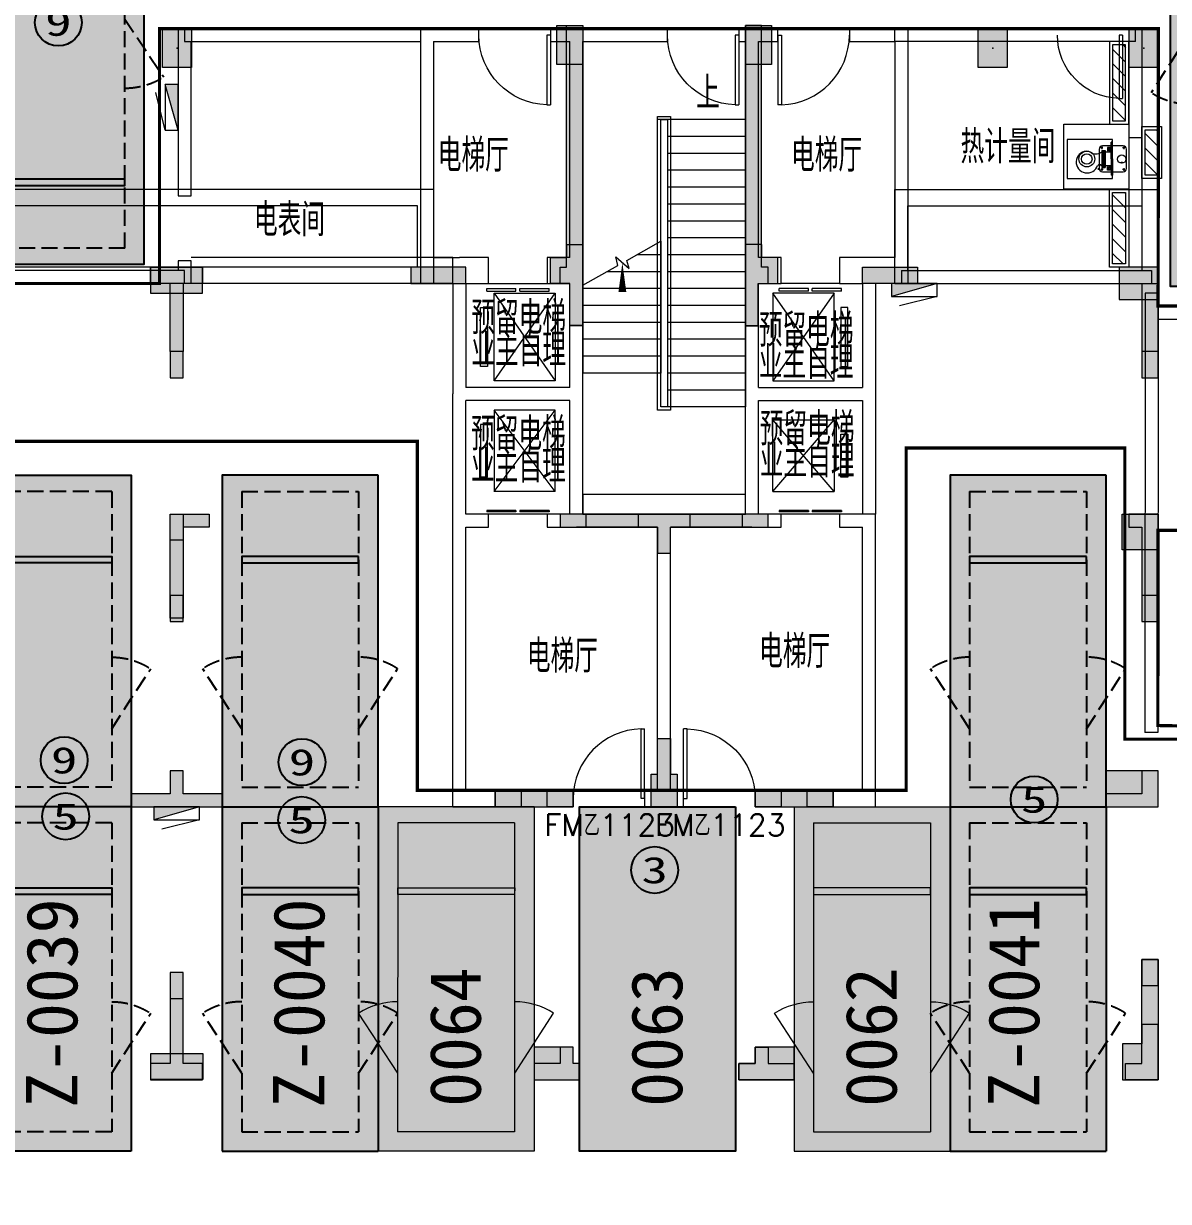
# Model space of a CAD drawing. Extents: x -264757 to 86229, y 4049843 to 4347093.
# Drawn here: x 8754 to 26369, y 4272036 to 4290155 of the extents above; entities that cross this region are included whole.
import ezdxf
from ezdxf.enums import TextEntityAlignment as Align

# ---------------------------------------------------------------- set-up
doc = ezdxf.new("R2010")
doc.units = 0
doc.header["$LTSCALE"] = 1000
doc.header["$MEASUREMENT"] = 0
doc.linetypes.add('AX-01DK-PB01$1$A-001-车位参照B1$0$A-001-车位参照B1$0$A-001-车位参照B1$0$A-H4-001-基本图形$0$A-001-车位B1$0$DASH', pattern=[0.35, 0.25, -0.1])
doc.linetypes.add('DASH', pattern=[0.35, 0.25, -0.1])
for name, color, linetype in [('AX-01DK-PB01$0$A-2-Text', 8, 'Continuous'), ('不利因素1-紧邻消火栓', 7, 'Continuous'), ('不利因素3-紧邻房间出入口', 7, 'Continuous'), ('不利因素5-单面靠墙', 7, 'Continuous'), ('不可售车位', 255, 'Continuous'), ('子母车位', 7, 'Continuous'), ('普通车位', 7, 'Continuous')]:
    doc.layers.add(name, color=color, linetype=linetype)
doc.layers.add('AX-01DK-PB01$0$AX-001DK-01-PB01-02$0$A-3-WinF(Text)', color=8, linetype='Continuous', plot=False)
doc.layers.add('无关图层', color=8, linetype='Continuous', lineweight=0)
doc.layers.add('车位归属楼栋范围线', color=7, linetype='Continuous', true_color=0x19e6c7)
doc.styles.add('AX-01DK-PB01$0$_TCH_DIM', font='SIMPLEX', dxfattribs={"bigfont": 'GBCBIG'})
doc.styles.add('AX-01DK-PB01$0$AX-001DK-01-PB01-02$0$_TCH_WINDOW', font='SIMPLEX', dxfattribs={"bigfont": 'GBCBIG'})
doc.styles.add('AX-01DK-PB01$0$Standard', font='gbenor.shx', dxfattribs={"bigfont": 'gbcbig.shx'})
doc.styles.add('AX-01DK-PB01$1$AX-001DK-01-PB01-02$0$Standard', font='gbenor.shx', dxfattribs={"bigfont": 'gbcbig.shx'})
doc.styles.add('AX-ACK-BIANH1$0$黑体', font='simhei.ttf')
doc.styles.add('SX-ACK-PB01-WNC-ALL$0$黑体', font='simhei.ttf')
doc.styles.add('黑体', font='simhei.ttf')
pattern_1 = [(315, (-4049148.33, 4241361.77), (112.2532015, 112.2532015), [])]

# ---------------------------------------------------------------- blocks, each defined once
blk = doc.blocks.new('A$C7e5eb487')
at = {"layer": '普通车位', "true_color": 0xf18f8e}
h = blk.add_hatch(color=11, dxfattribs=at)
h.dxf.hatch_style = 1
h.paths.add_polyline_path([(2400, 0), (2400, -5300), (0, -5300), (0, 0)])
blk = doc.blocks.new('普通车位')
at = {"layer": '无关图层'}
for p, q in [((-2.253, 3.186), (0.077, 3.764)), ((1.352, -1.38), (0.077, 3.764)), ((-1.889, 2.967), (-0.142, 3.4)), ((1.001, -1.21), (-0.142, 3.4)), ((-0.977, -1.958), (-2.253, 3.186)), ((-0.746, -1.643), (-1.889, 2.967)), ((-0.746, -1.643), (1.001, -1.21)), ((-0.977, -1.958), (1.352, -1.38))]:
    blk.add_line(p, q, dxfattribs=at)
for points in [[(0.074, 2.527), (0.879, 1.777)], [(-1.673, 2.094), (-2.033, 1.054)]]:
    blk.add_lwpolyline(points, dxfattribs=at)
blk.add_lwpolyline([(0.76, -0.239), (-0.987, -0.673), (-1.011, -0.575), (0.736, -0.142)], close=True, dxfattribs=at)
for centre, start, end in [((0.074, 2.527), 283.9287, 316.9845), ((-1.673, 2.094), 250.873, 283.9287)]:
    blk.add_arc(centre, 1.1, start, end, dxfattribs=at)
at = {"layer": '普通车位', "xscale": -0.0009999999999999812, "yscale": 0.0009999999999999812, "zscale": 0.0009999999999999812, "rotation": 13.92873520577783}
blk.add_blockref('A$C7e5eb487', (0.077, 3.764), dxfattribs=at)
blk = doc.blocks.new('A$C741380cb')
at = {"layer": '子母车位', "true_color": 0x0617f9}
h = blk.add_hatch(color=5, dxfattribs=at)
h.dxf.hatch_style = 1
h.paths.add_polyline_path([(2400, 0), (2400, -10400), (0, -10400), (0, 0)])
blk = doc.blocks.new('子母车位1')
at = {"layer": '子母车位', "color": 8, "linetype": 'AX-01DK-PB01$1$A-001-车位参照B1$0$A-001-车位参照B1$0$A-001-车位参照B1$0$A-H4-001-基本图形$0$A-001-车位B1$0$DASH'}
for p, q in [((330318, -478521), (332118, -478521)), ((330318, -478521), (330318, -483071, 0)), ((332118, -478521), (332118, -483071, 0)), ((330318, -483071, 0), (332118, -483071, 0)), ((330318, -483621, 0), (332118, -483621, 0)), ((330318, -483621, 0), (330318, -488371)), ((332118, -483621, 0), (332118, -488371)), ((330318, -488371), (332118, -488371))]:
    blk.add_line(p, q, dxfattribs=at)
at = {"layer": '子母车位', "color": 83}
for p, q in [((330018, -483371, 0), (330018, -488671)), ((330018, -483371, 0), (332418, -483371, 0)), ((332418, -483371, 0), (332418, -488671)), ((330018, -488671), (332418, -488671))]:
    blk.add_line(p, q, dxfattribs=at)
blk.add_lwpolyline([(332418, -478271), (330018, -478271), (330018, -483371), (332418, -483371)], close=True, dxfattribs=at)
at = {"layer": '子母车位'}
blk.add_lwpolyline([(332118, -479521), (330318, -479521), (330318, -479621), (332118, -479621)], close=True, dxfattribs=at)
at = {"layer": '子母车位', "linetype": 'AX-01DK-PB01$1$A-001-车位参照B1$0$A-001-车位参照B1$0$A-001-车位参照B1$0$A-H4-001-基本图形$0$A-001-车位B1$0$DASH'}
for points in [[(330318, -482171), (329718, -481249)], [(332118, -482171), (332718, -481249)]]:
    blk.add_lwpolyline(points, dxfattribs=at)
at = {"layer": '子母车位', "elevation": 0}
blk.add_lwpolyline([(332118, -484621), (330318, -484621), (330318, -484721), (332118, -484721)], close=True, dxfattribs=at)
at = {"layer": '子母车位', "linetype": 'AX-01DK-PB01$1$A-001-车位参照B1$0$A-001-车位参照B1$0$A-001-车位参照B1$0$A-H4-001-基本图形$0$A-001-车位B1$0$DASH', "elevation": 0}
for points in [[(330318, -487471), (329718, -486549)], [(332118, -487471), (332718, -486549)]]:
    blk.add_lwpolyline(points, dxfattribs=at)
at = {"layer": '子母车位', "linetype": 'AX-01DK-PB01$1$A-001-车位参照B1$0$A-001-车位参照B1$0$A-001-车位参照B1$0$A-H4-001-基本图形$0$A-001-车位B1$0$DASH'}
for centre, start, end in [((330318, -482171, 0), 89.9997, 123.0554), ((332118, -482171, 0), 56.9439, 89.9997), ((330318, -487471), 89.9997, 123.0554), ((332118, -487471), 56.9439, 89.9997)]:
    blk.add_arc(centre, 1100, start, end, dxfattribs=at)
at = {"layer": '子母车位', "rotation": 179.9996583709065}
blk.add_blockref('A$C741380cb', (332418, -488671), dxfattribs=at)
blk = doc.blocks.new('子母车位2')
at = {"layer": '子母车位', "xscale": 1.000000693082614, "yscale": 0.9664691433954647, "rotation": 180.0003416290934}
blk.add_blockref('子母车位1', (332421, -475033, 0), dxfattribs=at)
blk = doc.blocks.new('20200722.21175556')
at = {"layer": '不利因素1-紧邻消火栓', "true_color": 0x3c6a45}
h = blk.add_hatch(color=97, dxfattribs=at)
h.dxf.hatch_style = 1
edge = h.paths.add_edge_path()
edge.add_arc((360, 360), 360, 0, 360)
at = {"layer": '不利因素1-紧邻消火栓'}
blk.add_circle((360, 360), 360, dxfattribs=at)
at = {"layer": '不利因素1-紧邻消火栓', "style": '黑体', "width": 1.390625}
blk.add_text('9', height=407, dxfattribs=at).set_placement((156, 156), (564, 156), align=Align.FIT)
blk = doc.blocks.new('SX-ACK-PB01-WNC-ALL$0$20200722.21182536')
at = {"layer": '不利因素3-紧邻房间出入口', "true_color": 0xe4d218}
h = blk.add_hatch(color=52, dxfattribs=at)
h.dxf.hatch_style = 1
edge = h.paths.add_edge_path()
edge.add_arc((360, 360), 360, 0, 360)
at = {"layer": '不利因素3-紧邻房间出入口'}
blk.add_circle((360, 360), 360, dxfattribs=at)
at = {"layer": '不利因素3-紧邻房间出入口', "style": 'SX-ACK-PB01-WNC-ALL$0$黑体', "width": 1.390625}
blk.add_text('3', height=407, dxfattribs=at).set_placement((156, 156), (564, 156), align=Align.FIT)
blk = doc.blocks.new('SX-ACK-PB01-WNC-ALL$0$20200722.21183209')
at = {"layer": '不利因素5-单面靠墙', "true_color": 0x6d711d}
h = blk.add_hatch(color=66, dxfattribs=at)
h.dxf.hatch_style = 1
edge = h.paths.add_edge_path()
edge.add_arc((360, 360), 360, 0, 360)
at = {"layer": '不利因素5-单面靠墙'}
blk.add_circle((360, 360), 360, dxfattribs=at)
at = {"layer": '不利因素5-单面靠墙', "style": 'SX-ACK-PB01-WNC-ALL$0$黑体', "width": 1.390625}
blk.add_text('5', height=407, dxfattribs=at).set_placement((156, 156), (564, 156), align=Align.FIT)
blk = doc.blocks.new('销控车位')
at = {"layer": '不可售车位', "true_color": 0x757b8a}
h = blk.add_hatch(color=8, dxfattribs=at)
h.dxf.hatch_style = 1
h.paths.add_polyline_path([(2400, 0), (2400, -5300), (0, -5300), (0, 0)])
at = {"layer": '不可售车位', "color": 8, "true_color": 0x757b8a}
blk.add_lwpolyline([(2400, 0), (2400, -5300), (0, -5300), (0, 0)], close=True, dxfattribs=at)
blk = doc.blocks.new('AX-01DK-PB01$0$$DorLib2D$00000001')
at = {"layer": '无关图层'}
for p, q in [((0.45, 0.975), (0.5, 0.975)), ((0.45, 0), (0.45, 0.975)), ((0.5, 0), (0.5, 0.975)), ((0.5, 0), (0.45, 0))]:
    blk.add_line(p, q, dxfattribs=at)
at = {"layer": '无关图层', "lineweight": 13}
blk.add_arc((0.475, 0), 0.975, 91.4693, 180, dxfattribs=at)
blk = doc.blocks.new('SX-CK-PB001-WNC$1$20211103.13313578')
at = {"layer": '无关图层'}
h = blk.add_hatch(color=256, dxfattribs=at)
h.dxf.hatch_style = 1
h.paths.add_polyline_path([(0, 600), (450, 600), (450, 0), (0, 0)])
blk.add_lwpolyline([(0, 600), (450, 600), (450, 0), (0, 0)], close=True, dxfattribs=at)
blk.add_point((225, 300), dxfattribs=at)
blk = doc.blocks.new('PX-03CK-JSK$0$PX-CKB-P01-JSK$0$$0$水泵')
at = {"layer": '无关图层'}
for p, q in [((-25148, 231515, 0), (-25148, 231195, 0)), ((-25135, 231525, 0), (-25095, 231525, 0)), ((-25116, 231543, 0), (-25116, 231511, 0)), ((-25116, 231511, 0), (-25116, 231507, 0)), ((-24798, 231565, 0), (-25098, 231565, 0)), ((-24903, 231492, 0), (-24880, 231492, 0)), ((-24804, 231524, 0), (-24764, 231524, 0)), ((-24785, 231542, 0), (-24785, 231510, 0)), ((-24785, 231510, 0), (-24785, 231506, 0)), ((-24748, 231195, 0), (-24748, 231515, 0)), ((-24644, 231352, 0), (-25244, 231352, 0)), ((-25244, 231352, 0), (-25244, 230652, 0)), ((-24950, 231351, 0), (-25204, 231351, 0)), ((-25204, 231351, 0), (-25204, 231330, 0)), ((-24950, 231330, 0), (-25204, 231330, 0)), ((-25120, 231330, 0), (-25120, 231273, 0)), ((-25120, 231273, 0), (-25070, 231273, 0)), ((-25108, 231323, 0), (-25067, 231323, 0)), ((-25108, 231284, 0), (-25108, 231323, 0)), ((-25070, 231284, 0), (-25108, 231284, 0)), ((-25103, 231315, 0), (-25103, 231292, 0)), ((-25085, 231320, 0), (-25098, 231320, 0)), ((-25098, 231287, 0), (-25084, 231287, 0)), ((-25084, 231323, 0), (-25084, 231284, 0)), ((-25084, 231310, 0), (-25052, 231310, 0)), ((-25084, 231297, 0), (-25052, 231297, 0)), ((-25055, 231310, 0), (-25083, 231310, 0)), ((-25077, 231185, 0), (-25077, 231238, 0)), ((-25077, 231215, 0), (-24815, 231215, 0)), ((-25076, 231238, 0), (-24815, 231238, 0)), ((-25070, 231273, 0), (-25070, 231284, 0)), ((-25067, 231323, 0), (-25067, 231330, 0)), ((-25052, 231328, 0), (-25052, 231239, 0)), ((-24950, 231351, 0), (-24696, 231351, 0)), ((-24950, 231330, 0), (-24696, 231330, 0)), ((-24846, 231239, 0), (-24846, 231328, 0)), ((-24846, 231312, 0), (-24807, 231312, 0)), ((-24844, 231299, 0), (-24806, 231299, 0)), ((-24827, 231323, 0), (-24827, 231330, 0)), ((-24785, 231323, 0), (-24827, 231323, 0)), ((-24824, 231284, 0), (-24785, 231284, 0)), ((-24824, 231273, 0), (-24824, 231284, 0)), ((-24773, 231273, 0), (-24824, 231273, 0)), ((-24815, 231185, 0), (-24815, 231238, 0)), ((-24807, 231322, 0), (-24807, 231284, 0)), ((-24793, 231319, 0), (-24807, 231319, 0)), ((-24807, 231289, 0), (-24793, 231289, 0)), ((-24788, 231294, 0), (-24788, 231314, 0)), ((-24785, 231284, 0), (-24785, 231323, 0)), ((-24773, 231324, 0), (-24773, 231332, 0)), ((-24773, 231330, 0), (-24773, 231273, 0)), ((-24696, 231351, 0), (-24696, 231330, 0)), ((-24644, 230652, 0), (-24644, 231352, 0)), ((-25136, 231186, 0), (-25096, 231186, 0)), ((-25106, 231185, 0), (-25129, 231185, 0)), ((-25117, 231204, 0), (-25117, 231172, 0)), ((-25117, 231172, 0), (-25117, 231168, 0)), ((-25098, 231145, 0), (-24798, 231145, 0)), ((-25077, 231208, 0), (-24815, 231208, 0)), ((-25077, 231185, 0), (-24815, 231185, 0)), ((-24781, 231136, 0), (-24805, 231136, 0)), ((-24804, 231186, 0), (-24764, 231186, 0)), ((-24785, 231205, 0), (-24785, 231173, 0)), ((-24785, 231173, 0), (-24785, 231169, 0)), ((-25244, 230652, 0), (-24644, 230652, 0))]:
    blk.add_line(p, q, dxfattribs=at)
for centre, radius in [((-25117, 231525, 0), 8.75), ((-24944, 231492, 0), 65), ((-24891, 231492, 0), 7.88), ((-24785, 231524, 0), 8.75), ((-25117, 231186, 0), 8.75), ((-24945, 230955, 0), 122), ((-24945, 230955, 0), 80.5), ((-24785, 231186, 0), 8.75)]:
    blk.add_circle(centre, radius, dxfattribs=at)
for centre, radius, start, end in [((-25098, 231515, 0), 50, 90.0002, 180.0002), ((-24798, 231515, 0), 50, 0.0002, 90.0002), ((-25098, 231315, 0), 5.18, 90.0002, 180.0002), ((-25098, 231292, 0), 5.18, 180.0002, 270.0002), ((-24793, 231314, 0), 5.18, 0.0002, 90.0002), ((-24793, 231294, 0), 5.18, 270.0002, 0.0002), ((-25098, 231195, 0), 50, 180.0002, 270.0002), ((-24899, 230961, 0), 169, 185.2838, 71.5275), ((-25165, 231098, 0), 142, 319.6544, 36.6268), ((-24826, 231152, 0), 34.6, 117.9765, 237.6187), ((-24798, 231195, 0), 50, 270.0002, 0.0002)]:
    blk.add_arc(centre, radius, start, end, dxfattribs=at)
blk = doc.blocks.new('AX-01DK-PB01$0$AX-001DK-01-PP01$0$AX-001DK-01-PP01$0$$DORLIB2D$00000127')
at = {"layer": '无关图层'}
for points in [[(-0.533, 0.795), (-0.533, 0.69)], [(-0.033, 0.795), (-0.533, 0.795)], [(-0.033, 0.69), (-0.533, 0.69)], [(-0.033, 0.795), (-0.033, 0.69)], [(0.533, 0.795), (0.033, 0.795)], [(0.033, 0.795), (0.033, 0.69)], [(0.533, 0.69), (0.033, 0.69)], [(0.533, 0.795), (0.533, 0.69)], [(0.5, 0.5), (-0.5, 0.5)]]:
    blk.add_lwpolyline(points, dxfattribs=at)
blk = doc.blocks.new('PX-03CK-XHS$1$$TWTSYS$00000508')
at = {"layer": '无关图层'}
for p, q in [((-0.5, 0.5), (0.324, 1.224)), ((-0.5, 0.5), (-0.5, -0.5)), ((-0.5, -0.5), (0.5, 0.5)), ((0.5, 0.5), (-0.5, 0.5)), ((0.5, -0.5), (0.5, 0.5)), ((-0.5, -0.5), (0.5, -0.5))]:
    blk.add_line(p, q, dxfattribs=at)
blk.add_solid([(0.5, -0.5), (0.5, 0.5), (-0.5, -0.5)], dxfattribs=at)

msp = doc.modelspace()

# ---------------------------------------------------------------- hatches: boundary and pattern name
at = {"layer": '无关图层'}
for points in [[(16960.9, 4290127.2), (17359.9, 4290127.2), (17359.9, 4289527.2), (16960.9, 4289527.2)], [(19860.6, 4290127.9), (20259.5, 4290127.9), (20259.5, 4289527.9), (19860.6, 4289527.9)], [(16861.7, 4286558.4), (17110.7, 4286557), (17110.8, 4286758.4), (17361.7, 4286758.4), (17361.7, 4285508), (17160.9, 4285508), (17160.9, 4286157.9), (16861.7, 4286158.4)], [(20360, 4286558.4), (20110.9, 4286557), (20110.9, 4286758.4), (19860, 4286758.4), (19860, 4285508), (20060.7, 4285508), (20060.7, 4286157.9), (20360, 4286158.4)], [(11510.2, 4286408), (10709.8, 4286408), (10709.8, 4286008), (11510.2, 4286008)], [(15560.6, 4286157.9), (15560.6, 4286407.9), (14710.6, 4286407.9), (14710.6, 4286157.9)], [(21660.6, 4286157.9), (21660.6, 4286407.9), (22510.6, 4286407.9), (22510.6, 4286157.9)], [(26210, 4286408), (25610, 4286408), (25610, 4285908), (26210, 4285908)], [(11009.7, 4285108), (11010, 4284708), (11211.1, 4284708), (11210.7, 4285108)], [(25959.3, 4285108), (25959.7, 4284708), (26210.2, 4284708), (26209.9, 4285108)], [(11611.1, 4282608), (11611.1, 4282408), (11211.4, 4282408), (11211.3, 4282208), (11010.2, 4282208), (11010.6, 4282608)], [(17409, 4282607.5), (17008.9, 4282608), (17008.9, 4282407), (17409, 4282406.4)], [(18208.1, 4282608), (18208.1, 4282408), (18508.3, 4282408), (18508.5, 4282008), (18709.5, 4282008), (18708.9, 4282408), (19009.2, 4282408), (19009.2, 4282608)], [(20208.9, 4282607.5), (19808.7, 4282608), (19808.7, 4282407), (20208.9, 4282406.4)], [(25659.7, 4282608.6), (26209.8, 4282608.6), (26209.8, 4282058), (25659.7, 4282058)], [(11009.1, 4281358), (11009.5, 4280958), (11210.5, 4280958), (11210.2, 4281358)], [(25959.1, 4281358), (25959.5, 4280958), (26210, 4280958), (26209.7, 4281358)], [(18409.8, 4278608), (18509.8, 4278608), (18509.8, 4279158), (18709.8, 4279158), (18709.8, 4278608), (18809.8, 4278608), (18809.8, 4278108), (18409.8, 4278108)], [(11809.8, 4278308), (11209.8, 4278308), (11209.8, 4278658), (11009.8, 4278658), (11009.8, 4278308), (10409.8, 4278308), (10409.8, 4278108), (11809.8, 4278108)], [(26210, 4278658), (25410.2, 4278658), (25410.2, 4278308), (25410.2, 4278108), (26210, 4278108)], [(16009, 4278358), (16409, 4278358.5), (16409, 4278107.5), (16009, 4278107)], [(16809.8, 4278358), (17209.8, 4278358.5), (17209.8, 4278107.5), (16809.8, 4278107)], [(20009, 4278358), (20409, 4278358.5), (20409, 4278107.5), (20009, 4278107)], [(20809.8, 4278358), (21209.8, 4278358.5), (21209.8, 4278107.5), (20809.8, 4278107)], [(25959.1, 4275758), (25959.5, 4275358), (26210, 4275358), (26209.7, 4275758)], [(11009.5, 4275558), (11009.8, 4275158), (11210.9, 4275158), (11210.5, 4275558)], [(26209.8, 4274759), (25959.8, 4274759), (25959.8, 4274459), (25660.4, 4274459.5), (25660.4, 4273908.5), (26209.8, 4273908)], [(10710.2, 4274309), (11510.4, 4274309), (11510.4, 4273909), (10710.2, 4273909)], [(17208.9, 4274408), (16608.9, 4274408), (16608.9, 4273908), (17208.9, 4273908), (17308.9, 4273908), (17308.7, 4274158), (17208.9, 4274158)], [(20609.2, 4274408), (20009.2, 4274408), (20009.2, 4274158), (19758.9, 4274158), (19758.9, 4273908), (20609.2, 4273908)]]:
    msp.add_hatch(color=256, dxfattribs=at).paths.add_polyline_path(points)
h = msp.add_hatch(color=256, dxfattribs=at)
h.dxf.hatch_style = 1
h.paths.add_polyline_path([(17010.4, 4286157.9), (17010.4, 4286407.9), (17109.5, 4286407.9), (17109.5, 4290127.9), (17359.5, 4290127.9), (17360.4, 4286407.9), (17360.4, 4285507.9), (17160.4, 4285507.9), (17160.4, 4286157.9)])
h = msp.add_hatch(color=256, dxfattribs=at)
h.dxf.hatch_style = 1
h.paths.add_polyline_path([(20209.3, 4286157.9), (20209.3, 4286407.9), (20110.2, 4286407.9), (20110.2, 4290127.9), (19860.2, 4290127.9), (19859.3, 4286407.9), (19859.3, 4285507.9), (20059.3, 4285507.9), (20059.3, 4286157.9)])
h = msp.add_hatch(dxfattribs=at)
h.set_pattern_fill('ANSI31', color=256, scale=100, angle=270)
h.set_pattern_definition(pattern_1)
h.paths.add_polyline_path([(25710.4, 4288658.5), (25710.4, 4289828), (25510.5, 4289828), (25510.5, 4288658.5)])
h = msp.add_hatch(dxfattribs=at)
h.set_pattern_fill('ANSI31', color=256, scale=100, angle=270)
h.set_pattern_definition([(315, (-4049648.23, 4240838.38), (112.2532015, 112.2532015), [])])
h.paths.add_polyline_path([(26210.3, 4288521.5), (26210.3, 4287821.5), (26010.4, 4287821.5), (26010.4, 4288521.5)])
h = msp.add_hatch(dxfattribs=at)
h.set_pattern_fill('ANSI31', color=256, scale=100, angle=270)
h.set_pattern_definition(pattern_1)
h.paths.add_polyline_path([(25710.4, 4287558.5), (25710.4, 4286458), (25510.5, 4286458), (25510.5, 4287558.5)])
h = msp.add_hatch(color=256, dxfattribs=at)
h.dxf.hatch_style = 1
h.paths.add_polyline_path([(11210, 4285108), (11010, 4285108), (11010, 4286158), (10709.8, 4286158), (10709.8, 4286408), (11510.2, 4286408), (11510.2, 4286158), (11210, 4286158)])
h = msp.add_hatch(color=256, dxfattribs=at)
h.dxf.hatch_style = 1
h.paths.add_polyline_path([(25610, 4286408), (25610, 4286158), (25960, 4286158), (25960, 4284708), (26210, 4284708), (26210, 4286408)])
h = msp.add_hatch(color=256, dxfattribs=at)
h.dxf.hatch_style = 1
h.paths.add_polyline_path([(11210, 4281008), (11010, 4281008), (11010, 4282608), (11210, 4282608)])
h = msp.add_hatch(color=256, dxfattribs=at)
h.dxf.hatch_style = 1
h.paths.add_polyline_path([(20210.2, 4282608), (17010.2, 4282608), (17010.2, 4282408), (18510.2, 4282408), (18510.2, 4282008), (18710.2, 4282008), (18710.2, 4282408), (20210.2, 4282408)])
h = msp.add_hatch(color=256, dxfattribs=at)
h.dxf.hatch_style = 1
h.paths.add_polyline_path([(25760, 4282608), (25760, 4282408), (25959.8, 4282408), (25959.8, 4280958), (26210, 4280958), (26210, 4282608)])
h = msp.add_hatch(color=256, dxfattribs=at)
h.dxf.hatch_style = 1
h.paths.add_polyline_path([(11810, 4278308), (11210, 4278308), (11210, 4278658), (11010, 4278658), (11010, 4278308), (10410, 4278308), (10410, 4278108), (11810, 4278108)])
h = msp.add_hatch(color=256, dxfattribs=at)
h.dxf.hatch_style = 1
h.paths.add_polyline_path([(17209.4, 4278358.5), (16009, 4278358.5), (16009, 4278107), (17209.4, 4278107)])
h = msp.add_hatch(color=256, dxfattribs=at)
h.dxf.hatch_style = 1
h.paths.add_polyline_path([(21209.4, 4278358.5), (20009, 4278358.5), (20009, 4278107), (21209.4, 4278107)])
h = msp.add_hatch(color=256, dxfattribs=at)
h.dxf.hatch_style = 1
h.paths.add_polyline_path([(25709.8, 4273908), (25709.8, 4274158), (25959.8, 4274158), (25959.8, 4275758), (26209.8, 4275758), (26209.8, 4273908)])
h = msp.add_hatch(color=256, dxfattribs=at)
h.dxf.hatch_style = 1
h.paths.add_polyline_path([(11509.8, 4274158), (11209.8, 4274158), (11209.8, 4275558), (11009.8, 4275558), (11009.8, 4274158), (10709.8, 4274158), (10709.8, 4273908), (11509.8, 4273908)])
h = msp.add_hatch(color=256, dxfattribs=at)
h.dxf.hatch_style = 1
h.paths.add_polyline_path([(17308.9, 4273908), (17308.9, 4274158), (17208.9, 4274158), (17208.9, 4274408), (17008.9, 4274408), (17008.9, 4274158), (16608.9, 4274158), (16608.9, 4273908), (17008.9, 4273908)])
h = msp.add_hatch(color=256, dxfattribs=at)
h.dxf.hatch_style = 1
h.paths.add_polyline_path([(19758.9, 4273908), (19758.9, 4274158), (20008.9, 4274158), (20008.9, 4274408), (20208.9, 4274408), (20208.9, 4274158), (20608.9, 4274158), (20608.9, 4273908), (20208.9, 4273908)])

# ---------------------------------------------------------------- linework, layer by layer
for p, q in [((11133.2, 4290077), (11132.9, 4287506.8)), ((11233, 4290077), (14860, 4290077)), ((11233, 4290077), (11233, 4289877)), ((14860, 4290078), (14860, 4286158)), ((15760, 4290078), (14860, 4290078)), ((14860, 4290077), (14860, 4289877)), ((15760, 4289878), (15760, 4290078)), ((17260, 4290078), (16860, 4290078)), ((16860, 4290078), (16860, 4289878)), ((18660, 4290078), (17260, 4290078)), ((18660, 4289878), (18660, 4290078)), ((19960, 4290078), (19760, 4290078)), ((19760, 4290078), (19760, 4289878)), ((20360, 4290078), (19960, 4290078)), ((20360, 4289878), (20360, 4290078)), ((22360.4, 4290078), (21460, 4290078)), ((21460, 4290078), (21460, 4289878)), ((25860.4, 4290078), (22160.4, 4290078)), ((22160.4, 4289878), (22160.4, 4290078)), ((22360.4, 4290078), (22360.4, 4286158)), ((25660.4, 4290078), (24660.4, 4290078)), ((25860.4, 4289878), (25860.4, 4290078)), ((25960.4, 4290078), (25960.4, 4286408)), ((11233, 4289877), (14860, 4289877)), ((11332.9, 4287506.8), (11333.2, 4289877)), ((15060, 4289878), (15060, 4286558)), ((15060, 4289878), (15760, 4289878)), ((16860, 4289878), (17160, 4289878)), ((17160, 4286558), (17160, 4289878)), ((17360, 4289878), (18660, 4289878)), ((17360, 4286258), (17360, 4289878)), ((19760, 4289878), (19860, 4289878)), ((19860, 4286258), (19860, 4289878)), ((20060, 4289878), (20360, 4289878)), ((20060, 4286558), (20060, 4289878)), ((21460, 4289878), (22160.4, 4289878)), ((25860.4, 4289878), (22160.4, 4289878)), ((22160.4, 4289878), (22160.4, 4286558)), ((25660.4, 4289878), (24660.4, 4289878)), ((25760.4, 4289878), (25760.4, 4286408)), ((18660, 4288678), (18660, 4284258)), ((18660, 4288678), (18660, 4284258)), ((19860, 4288678), (18660, 4288678)), ((19860, 4288678), (19860, 4284258)), ((19860, 4288418), (18660, 4288418)), ((25760.4, 4288403.4), (25960.4, 4288403.4)), ((19860, 4288158), (18660, 4288158)), ((19860, 4287898), (18660, 4287898)), ((19860, 4287638), (18660, 4287638)), ((11132.9, 4287506.8), (11332.9, 4287506.8)), ((19860, 4287378), (18660, 4287378)), ((19860, 4287118), (18660, 4287118)), ((18660, 4286968), (18660, 4284258)), ((19860, 4286858), (18660, 4286858)), ((18038.3, 4286512.1), (18560, 4286806)), ((18560, 4286806), (18560, 4284778)), ((11332.8, 4286506.8), (11132.8, 4286506.8)), ((11132.8, 4286506.8), (11132.8, 4286358.1)), ((15360.4, 4286558.1), (11332.8, 4286558.1)), ((11332.8, 4286158.1), (11332.8, 4286506.8)), ((15060, 4286558), (15460, 4286558)), ((15360.4, 4286158.1), (15360.4, 4286558.1)), ((15910, 4286558), (15460, 4286558)), ((15910, 4286158), (15910, 4286558)), ((17160, 4286558), (16810, 4286558)), ((16810, 4286558), (16810, 4286158)), ((17899.1, 4286433.7), (17865.6, 4286564.5)), ((17865.6, 4286564.5), (18069.8, 4286389.4)), ((18069.8, 4286389.4), (18038.3, 4286512.1)), ((18560, 4286598), (18190.8, 4286598)), ((19860, 4286598), (18660, 4286598)), ((20410, 4286558), (20060, 4286558)), ((20410, 4286158), (20410, 4286558)), ((21760.4, 4286558), (21310, 4286558)), ((21310, 4286558), (21310, 4286158)), ((22160.4, 4286558), (21760.4, 4286558)), ((11232.8, 4286358.1), (7260.8, 4286358.1)), ((11232.8, 4286158.1), (11232.8, 4286358.1)), ((17360, 4286130), (17899.1, 4286433.7)), ((18560, 4286338), (17729.3, 4286338)), ((19860, 4286338), (18660, 4286338)), ((22260.4, 4286358.1), (26109.1, 4286357.7)), ((22260.4, 4286358.1), (22260.4, 4286158.1)), ((25960.4, 4286408), (25760.4, 4286408)), ((26109.1, 4286357.7), (26109.1, 4286157.7)), ((11232.8, 4286158.1), (7260.8, 4286158.1)), ((15360.4, 4286158.1), (11232.8, 4286158.1)), ((14860, 4286158), (15360, 4286158)), ((15360, 4286158), (15360, 4284458)), ((15560, 4286158), (15560, 4284558)), ((15560, 4286158), (15910, 4286158)), ((16810, 4286158), (17160, 4286158)), ((17160, 4284558), (17160, 4286158)), ((17360, 4284458), (17360, 4286258)), ((17360, 4286130), (17360, 4284778)), ((19860, 4284458), (19860, 4286258)), ((20060, 4284558), (20060, 4286158)), ((20060, 4286158), (20410, 4286158)), ((21310, 4286158), (21660.4, 4286158)), ((21660.4, 4286158), (21660.4, 4284558)), ((21860.4, 4286158), (21860.4, 4284458)), ((22360.4, 4286158), (21860.4, 4286158)), ((22260.4, 4286158.1), (26109.1, 4286157.7)), ((18560, 4286078), (17360, 4286078)), ((19860, 4286078), (18660, 4286078)), ((18660, 4285992.9), (18660, 4284258)), ((26009.1, 4286007.7), (26007.7, 4279248.7)), ((26209.1, 4286007.6), (26009.1, 4286007.7)), ((26209.1, 4286007.6), (26207.7, 4279248.7)), ((18560, 4285818), (17360, 4285818)), ((19860, 4285818), (18660, 4285818)), ((26010.3, 4285808.1), (26010.2, 4285608.1)), ((26010.3, 4285808.1), (26010.2, 4285608.1)), ((26010.3, 4285808.1), (26010.3, 4285808.1)), ((26210.1, 4285810.3), (26210, 4285610.3)), ((26210.1, 4285810.3), (27161.4, 4285809.6)), ((18560, 4285558), (17360, 4285558)), ((19860, 4285558), (18660, 4285558)), ((26010.2, 4285608.1), (26010.2, 4285608.1)), ((26210, 4285610.3), (27061.3, 4285609.7)), ((18560, 4285298), (17360, 4285298)), ((19860, 4285298), (18660, 4285298)), ((18560, 4285038), (17360, 4285038)), ((19860, 4285038), (18660, 4285038)), ((18560, 4284778), (17360, 4284778)), ((19860, 4284778), (18660, 4284778)), ((15360, 4282508), (15360, 4284458)), ((17160, 4284558), (15560, 4284558)), ((17360, 4282608), (17360, 4284458)), ((19860, 4284518), (18660, 4284518)), ((19860, 4282608), (19860, 4284458)), ((20060, 4284558), (21660.4, 4284558)), ((21860.4, 4284458), (21860.4, 4282608)), ((17160, 4284358), (15560, 4284358)), ((15560, 4282608), (15560, 4284358)), ((17160, 4282608), (17160, 4284358)), ((20060, 4284358), (21660.4, 4284358)), ((20060, 4282608), (20060, 4284358)), ((21660.4, 4284358), (21660.4, 4282608)), ((16935, 4284208), (15995, 4284208)), ((15995, 4284208), (15995, 4282958)), ((15995, 4282958), (16935, 4284208)), ((16935, 4282958), (15995, 4284208)), ((16935, 4282958), (16935, 4284208)), ((19860, 4284258), (18660, 4284258)), ((15890, 4283988), (15785, 4283988)), ((15785, 4283988), (15785, 4283178)), ((15890, 4283178), (15890, 4283988)), ((20285, 4282958), (20285, 4284058)), ((20285, 4284058), (21225, 4284058)), ((21225, 4282958), (20285, 4284058)), ((20285, 4282958), (21225, 4284058)), ((21225, 4284058), (21225, 4282958)), ((21330, 4283178), (21330, 4283838)), ((21330, 4283838), (21435, 4283838)), ((21435, 4283838), (21435, 4283178)), ((15890, 4283178), (15785, 4283178)), ((21435, 4283178), (21330, 4283178)), ((15360, 4278108), (15360, 4282508)), ((15910, 4282608), (15560, 4282608)), ((15910, 4282408), (15910, 4282608)), ((17160, 4282608), (16810, 4282608)), ((16810, 4282608), (16810, 4282408)), ((18610.4, 4282608), (17360, 4282608)), ((19860, 4282608), (18610.4, 4282608)), ((20410, 4282608), (20060, 4282608)), ((20410, 4282408), (20410, 4282608)), ((21860.2, 4282608), (21310, 4282608)), ((21310, 4282608), (21310, 4282408)), ((21860.4, 4282608), (21660.4, 4282608)), ((21860.2, 4278108), (21860.2, 4282608)), ((15560, 4278358), (15560, 4282408)), ((15560, 4282408), (15910, 4282408)), ((16810, 4282408), (17260, 4282408)), ((18510.4, 4282408), (17260, 4282408)), ((18510.4, 4278358), (18510.4, 4282408)), ((19960, 4282408), (18710.4, 4282408)), ((18710.4, 4278358), (18710.4, 4282408)), ((19960, 4282408), (20410, 4282408)), ((21310, 4282408), (21660.2, 4282408)), ((21660.2, 4278358), (21660.2, 4282408)), ((26207.7, 4279248.7), (26007.7, 4279248.7)), ((26207.7, 4279348.7), (27058.2, 4279348.4)), ((26007.6, 4279148.7), (27158.1, 4279148.4)), ((17210.4, 4278358), (15560, 4278358)), ((17210.4, 4278108), (17210.4, 4278358)), ((18510.4, 4278358), (18310.4, 4278358)), ((18310.4, 4278358), (18310.4, 4278108)), ((18910.4, 4278358), (18710.4, 4278358)), ((18910.4, 4278108), (18910.4, 4278358)), ((21660.2, 4278358), (20010.4, 4278358)), ((20010.4, 4278358), (20010.4, 4278108)), ((15360, 4278108), (17210.4, 4278108)), ((18310.4, 4278108), (18610.4, 4278108)), ((18610.4, 4278108), (18910.4, 4278108)), ((20010.4, 4278108), (21860.2, 4278108))]:
    msp.add_line(p, q, dxfattribs=at)
for points in [[(16960.9, 4290127.2), (17359.9, 4290127.2), (17359.9, 4289527.2), (16960.9, 4289527.2)], [(17010.4, 4286157.9), (17010.4, 4286407.9), (17109.5, 4286407.9), (17109.5, 4290127.9), (17359.5, 4290127.9), (17360.4, 4286407.9), (17360.4, 4285507.9), (17160.4, 4285507.9), (17160.4, 4286157.9)], [(20209.3, 4286157.9), (20209.3, 4286407.9), (20110.2, 4286407.9), (20110.2, 4290127.9), (19860.2, 4290127.9), (19859.3, 4286407.9), (19859.3, 4285507.9), (20059.3, 4285507.9), (20059.3, 4286157.9)], [(19860.6, 4290127.9), (20259.5, 4290127.9), (20259.5, 4289527.9), (19860.6, 4289527.9)], [(25760.4, 4288608.5), (25760.4, 4289878), (25460.5, 4289878), (25460.5, 4288608.5)], [(25710.4, 4288658.5), (25710.4, 4289828), (25510.5, 4289828), (25510.5, 4288658.5)], [(18560, 4288678), (18660, 4288678), (18660, 4284258), (18560, 4284258)], [(24760.4, 4287608.5), (24760.4, 4288608.5), (25760.4, 4288608.5), (25760.4, 4287608.5)], [(26260.3, 4288571.5), (26260.3, 4287771.5), (25960.4, 4287771.5), (25960.4, 4288571.5)], [(26210.3, 4288521.5), (26210.3, 4287821.5), (26010.4, 4287821.5), (26010.4, 4288521.5)], [(7160, 4286158), (7160, 4287608), (15059.7, 4287608), (15059.7, 4286158)], [(25760.4, 4287608.5), (25760.4, 4286408), (25460.5, 4286408), (25460.5, 4287608.5)], [(25710.4, 4287558.5), (25710.4, 4286458), (25510.5, 4286458), (25510.5, 4287558.5)], [(7410, 4286408), (7410, 4287358), (14809.7, 4287358), (14809.7, 4286408)], [(22360.4, 4286353.5), (22360.4, 4287353.5), (25960, 4287353.5), (25960, 4286353.5)], [(16861.7, 4286558.4), (17110.7, 4286557), (17110.8, 4286758.4), (17361.7, 4286758.4), (17361.7, 4285508), (17160.9, 4285508), (17160.9, 4286157.9), (16861.7, 4286158.4)], [(20360, 4286558.4), (20110.9, 4286557), (20110.9, 4286758.4), (19860, 4286758.4), (19860, 4285508), (20060.7, 4285508), (20060.7, 4286157.9), (20360, 4286158.4)], [(11510.2, 4286408), (10709.8, 4286408), (10709.8, 4286008), (11510.2, 4286008)], [(15560.6, 4286157.9), (15560.6, 4286407.9), (14710.6, 4286407.9), (14710.6, 4286157.9)], [(21660.6, 4286157.9), (21660.6, 4286407.9), (22510.6, 4286407.9), (22510.6, 4286157.9)], [(25610, 4286408), (25610, 4286158), (25960, 4286158), (25960, 4284708), (26210, 4284708), (26210, 4286408)], [(26210, 4286408), (25610, 4286408), (25610, 4285908), (26210, 4285908)], [(15995, 4286008), (16935, 4286008), (16935, 4284658), (15995, 4284658)], [(21225, 4286008), (20285, 4286008), (20285, 4284658), (21225, 4284658)], [(15785, 4285788), (15890, 4285788), (15890, 4284878), (15785, 4284878)], [(21435, 4285788), (21330, 4285788), (21330, 4284878), (21435, 4284878)], [(11009.7, 4285108), (11010, 4284708), (11211.1, 4284708), (11210.7, 4285108)], [(25959.3, 4285108), (25959.7, 4284708), (26210.2, 4284708), (26209.9, 4285108)], [(11210, 4281008), (11010, 4281008), (11010, 4282608), (11210, 4282608)], [(11611.1, 4282608), (11611.1, 4282408), (11211.4, 4282408), (11211.3, 4282208), (11010.2, 4282208), (11010.6, 4282608)], [(17409, 4282607.5), (17008.9, 4282608), (17008.9, 4282407), (17409, 4282406.4)], [(20210.2, 4282608), (17010.2, 4282608), (17010.2, 4282408), (18510.2, 4282408), (18510.2, 4282008), (18710.2, 4282008), (18710.2, 4282408), (20210.2, 4282408)], [(18208.1, 4282608), (18208.1, 4282408), (18508.3, 4282408), (18508.5, 4282008), (18709.5, 4282008), (18708.9, 4282408), (19009.2, 4282408), (19009.2, 4282608)], [(20208.9, 4282607.5), (19808.7, 4282608), (19808.7, 4282407), (20208.9, 4282406.4)], [(25659.7, 4282608.6), (26209.8, 4282608.6), (26209.8, 4282058), (25659.7, 4282058)], [(11009.1, 4281358), (11009.5, 4280958), (11210.5, 4280958), (11210.2, 4281358)], [(25959.1, 4281358), (25959.5, 4280958), (26210, 4280958), (26209.7, 4281358)], [(18409.8, 4278608), (18509.8, 4278608), (18509.8, 4279158), (18709.8, 4279158), (18709.8, 4278608), (18809.8, 4278608), (18809.8, 4278108), (18409.8, 4278108)], [(11809.8, 4278308), (11209.8, 4278308), (11209.8, 4278658), (11009.8, 4278658), (11009.8, 4278308), (10409.8, 4278308), (10409.8, 4278108), (11809.8, 4278108)], [(11810, 4278308), (11210, 4278308), (11210, 4278658), (11010, 4278658), (11010, 4278308), (10410, 4278308), (10410, 4278108), (11810, 4278108)], [(26209.8, 4278658), (25959.8, 4278658), (25959.8, 4278308), (25409.8, 4278308), (25409.8, 4278108), (26209.8, 4278108)], [(26210, 4278658), (25410.2, 4278658), (25410.2, 4278308), (25410.2, 4278108), (26210, 4278108)], [(16009, 4278358), (16409, 4278358.5), (16409, 4278107.5), (16009, 4278107)], [(17209.4, 4278358.5), (16009, 4278358.5), (16009, 4278107), (17209.4, 4278107)], [(16809.8, 4278358), (17209.8, 4278358.5), (17209.8, 4278107.5), (16809.8, 4278107)], [(20009, 4278358), (20409, 4278358.5), (20409, 4278107.5), (20009, 4278107)], [(21209.4, 4278358.5), (20009, 4278358.5), (20009, 4278107), (21209.4, 4278107)], [(20809.8, 4278358), (21209.8, 4278358.5), (21209.8, 4278107.5), (20809.8, 4278107)], [(25709.8, 4273908), (25709.8, 4274158), (25959.8, 4274158), (25959.8, 4275758), (26209.8, 4275758), (26209.8, 4273908)], [(25959.1, 4275758), (25959.5, 4275358), (26210, 4275358), (26209.7, 4275758)], [(11509.8, 4274158), (11209.8, 4274158), (11209.8, 4275558), (11009.8, 4275558), (11009.8, 4274158), (10709.8, 4274158), (10709.8, 4273908), (11509.8, 4273908)], [(11009.5, 4275558), (11009.8, 4275158), (11210.9, 4275158), (11210.5, 4275558)], [(26209.8, 4274759), (25959.8, 4274759), (25959.8, 4274459), (25660.4, 4274459.5), (25660.4, 4273908.5), (26209.8, 4273908)], [(10710.2, 4274309), (11510.4, 4274309), (11510.4, 4273909), (10710.2, 4273909)], [(17308.9, 4273908), (17308.9, 4274158), (17208.9, 4274158), (17208.9, 4274408), (17008.9, 4274408), (17008.9, 4274158), (16608.9, 4274158), (16608.9, 4273908), (17008.9, 4273908)], [(17208.9, 4274408), (16608.9, 4274408), (16608.9, 4273908), (17208.9, 4273908), (17308.9, 4273908), (17308.7, 4274158), (17208.9, 4274158)], [(19758.9, 4273908), (19758.9, 4274158), (20008.9, 4274158), (20008.9, 4274408), (20208.9, 4274408), (20208.9, 4274158), (20608.9, 4274158), (20608.9, 4273908), (20208.9, 4273908)], [(20609.2, 4274408), (20009.2, 4274408), (20009.2, 4274158), (19758.9, 4274158), (19758.9, 4273908), (20609.2, 4273908)]]:
    msp.add_lwpolyline(points, close=True, dxfattribs=at)
msp.add_lwpolyline([(19260, 4288678, 0, 0, 0), (19269.3, 4283825.9, 0, 0, 0), (17967.7, 4283825.9, 0, 0, 0), (17967.7, 4286477, 0, 120, 0), (17967.7, 4286027, 0, 0, 0)], format="xyseb", dxfattribs=at)
for points in [[(18510, 4288728), (18710, 4288728), (18710, 4284208), (18510, 4284208), (18510, 4288728)], [(18710, 4288678), (18510, 4288678)], [(26210, 4286151.8), (22160.4, 4286153.5), (22160.4, 4287603.5), (26210, 4287603.5), (26210, 4286151.8)], [(15995, 4284658), (16935, 4286008)], [(15995, 4286008), (16935, 4284658)], [(18660, 4285954.7), (18660, 4284258), (18560, 4284258), (18560, 4285954.7)], [(21225, 4284658), (20285, 4286008)], [(21225, 4286008), (20285, 4284658)], [(16935, 4282958), (15995, 4282958)], [(19860, 4282609), (19860, 4282909), (17360, 4282909), (17360, 4282609), (19860, 4282608), (19860, 4282909)], [(20285, 4282958), (21225, 4282958)]]:
    msp.add_lwpolyline(points, dxfattribs=at)
at = {"layer": '无关图层', "ltscale": 0.5}
for points in [[(11210, 4285108), (11010, 4285108), (11010, 4286158), (10709.8, 4286158), (10709.8, 4286408), (11510.2, 4286408), (11510.2, 4286158), (11210, 4286158)], [(25760, 4282608), (25760, 4282408), (25959.8, 4282408), (25959.8, 4280958), (26210, 4280958), (26210, 4282608)]]:
    msp.add_lwpolyline(points, close=True, dxfattribs=at)
at = {"layer": '无关图层', "const_width": 50}
msp.add_lwpolyline([(26207.7, 4282358.4), (27059.6, 4282357.9), (27059.5, 4279339.9), (26206.3, 4279357.2)], close=True, dxfattribs=at)
at = {"layer": '车位归属楼栋范围线', "linetype": 'DASH', "ltscale": 5, "const_width": 50}
for points in [[(7360.8, 4286156.9), (10846.5, 4286156.9), (10846.5, 4290078), (26215.4, 4290078), (26210.1, 4285810.3), (35011.1, 4285810.3), (35011.1, 4315662.6), (26911.1, 4315661.4), (26911.1, 4316863.1), (24161.3, 4316863), (24162.1, 4319332.6), (14461.2, 4319333.1), (14461.2, 4316907.9), (9161.7, 4316863), (9161.7, 4319332.6), (-538.8, 4319333.1)], [(5358.1, 4244664.1), (26760.9, 4244664.1), (26760.9, 4251464.1), (27460.9, 4251464.1), (27460.9, 4252764.1), (26760.9, 4252764.1), (26760.9, 4256479.6), (35013.3, 4256479.6), (35013.3, 4279146.3), (25697.9, 4279146.3), (25697.9, 4283626.7), (22333.7, 4283626.7), (22333.7, 4278358), (14811.8, 4278358), (14811.8, 4283730.4), (7462.8, 4283730.4)]]:
    msp.add_lwpolyline(points, dxfattribs=at)

# ---------------------------------------------------------------- block references
at = {"layer": '不利因素1-紧邻消火栓'}
for p in [(8930.3, 4289810.7, 0), (9019.4, 4278463.5), (12677.8, 4278432.8)]:
    msp.add_blockref('20200722.21175556', p, dxfattribs=at)
at = {"layer": '不利因素3-紧邻房间出入口'}
msp.add_blockref('SX-ACK-PB01-WNC-ALL$0$20200722.21182536', (18104.8, 4276773.6), dxfattribs=at)
at = {"layer": '不利因素5-单面靠墙'}
for p in [(23943.7, 4277859.2), (9041.9, 4277599.1), (12672.7, 4277543)]:
    msp.add_blockref('SX-ACK-PB01-WNC-ALL$0$20200722.21183209', p, dxfattribs=at)
at = {"layer": '不可售车位'}
msp.add_blockref('销控车位', (17310.2, 4278108), dxfattribs=at)
at = {"layer": '子母车位'}
msp.add_blockref('子母车位2', (8210.4, 4299256.9, 0), dxfattribs=at)
at = {"layer": '子母车位', "xscale": -1}
for p, rotation in [((-303619.6, 3807843.6, 0), 179.9996583709064), ((340431.4, 4761477.1), 359.9996583709064)]:
    msp.add_blockref('子母车位1', p, dxfattribs=dict(at, rotation=rotation))
at = {"layer": '子母车位', "rotation": 0.0003416290935707719}
for p in [(-318210.6, 4761477.1), (-307011.8, 4761477.1)]:
    msp.add_blockref('子母车位1', p, dxfattribs=at)
at = {"layer": '无关图层'}
ref = msp.add_blockref('AX-01DK-PB01$0$$DorLib2D$00000001', (16310, 4289978), dxfattribs=dict(at, xscale=1100, yscale=-1100, zscale=200, rotation=359.9999999999072))
ref.add_attrib('A', 'FM乙1123', (15507.4, 4290382.9), dxfattribs={"layer": 'AX-01DK-PB01$0$AX-001DK-01-PB01-02$0$A-3-WinF(Text)', "height": 337.59, "style": 'AX-01DK-PB01$0$AX-001DK-01-PB01-02$0$_TCH_WINDOW'})
ref = msp.add_blockref('AX-01DK-PB01$0$$DorLib2D$00000001', (19210, 4289978), dxfattribs=dict(at, xscale=1100, yscale=-1100, zscale=200, rotation=359.9999999999605))
ref.add_attrib('A', 'FM乙1123', (18407.4, 4290382.9), dxfattribs={"layer": 'AX-01DK-PB01$0$AX-001DK-01-PB01-02$0$A-3-WinF(Text)', "height": 337.59, "style": 'AX-01DK-PB01$0$AX-001DK-01-PB01-02$0$_TCH_WINDOW'})
ref = msp.add_blockref('AX-01DK-PB01$0$$DorLib2D$00000001', (20910, 4289978), dxfattribs=dict(at, xscale=1100, yscale=1100, zscale=200, rotation=180))
ref.add_attrib('A', 'FM乙1123', (20380.3, 4290382.9), dxfattribs={"layer": 'AX-01DK-PB01$0$AX-001DK-01-PB01-02$0$A-3-WinF(Text)', "height": 337.59, "style": 'AX-01DK-PB01$0$AX-001DK-01-PB01-02$0$_TCH_WINDOW'})
for p in [(10890.4, 4289478), (23440.4, 4289478), (25765.4, 4289478)]:
    msp.add_blockref('SX-CK-PB001-WNC$1$20211103.13313578', p, dxfattribs=at)
for name, p, xscale, yscale, zscale, rotation in [('AX-01DK-PB01$0$$DorLib2D$00000001', (25160.4, 4289978), -1000, 1000, -1000, 180.0000004755316), ('PX-03CK-XHS$1$$TWTSYS$00000508', (11033, 4288867.1), 700, 200, 700, 90), ('AX-01DK-PB01$0$AX-001DK-01-PP01$0$AX-001DK-01-PP01$0$$DORLIB2D$00000127', (16360, 4286358), -900, -400, 400, 359.999999999911), ('AX-01DK-PB01$0$AX-001DK-01-PP01$0$AX-001DK-01-PP01$0$$DORLIB2D$00000127', (20860, 4286358), -900, 400, 400, 180), ('PX-03CK-XHS$1$$TWTSYS$00000508', (22460.4, 4286058), 700, 200, 700, 180), ('AX-01DK-PB01$0$AX-001DK-01-PP01$0$AX-001DK-01-PP01$0$$DORLIB2D$00000127', (16360, 4282508), 900, 200, 200, 7.174070222237814e-09), ('AX-01DK-PB01$0$AX-001DK-01-PP01$0$AX-001DK-01-PP01$0$$DORLIB2D$00000127', (20860, 4282508), -900, -200, 200, 179.9999999925303), ('PX-03CK-XHS$1$$TWTSYS$00000508', (11109.8, 4278008), 700, 200, 700, 180)]:
    msp.add_blockref(name, p, dxfattribs=dict(at, xscale=xscale, yscale=yscale, zscale=zscale, rotation=rotation))
at = {"layer": '无关图层', "rotation": 270}
msp.add_blockref('PX-03CK-JSK$0$PX-CKB-P01-JSK$0$$0$水泵', (-205842.2, 4263126.7, 0), dxfattribs=at)
at = {"layer": '无关图层'}
ref = msp.add_blockref('AX-01DK-PB01$0$$DorLib2D$00000001', (17760.4, 4278233), dxfattribs=dict(at, xscale=-1100, yscale=-1100, zscale=250, rotation=180.0000000004404))
ref.add_attrib('A', 'FM乙1123', (16769.4, 4277658), dxfattribs={"layer": 'AX-01DK-PB01$0$AX-001DK-01-PB01-02$0$A-3-WinF(Text)', "height": 337.59, "style": 'AX-01DK-PB01$0$AX-001DK-01-PB01-02$0$_TCH_WINDOW'})
ref = msp.add_blockref('AX-01DK-PB01$0$$DorLib2D$00000001', (19460.4, 4278233), dxfattribs=dict(at, xscale=1100, yscale=-1100, zscale=250, rotation=179.9999999995595))
ref.add_attrib('A', 'FM乙1123', (18469.4, 4277658), dxfattribs={"layer": 'AX-01DK-PB01$0$AX-001DK-01-PB01-02$0$A-3-WinF(Text)', "height": 337.59, "rotation": 360, "style": 'AX-01DK-PB01$0$AX-001DK-01-PB01-02$0$_TCH_WINDOW'})
at = {"layer": '普通车位', "extrusion": (0, 0, -1), "zscale": -1000.000000000019}
for p, xscale, yscale, rotation in [((-7030, 4276442.8), 1000.000000000019, 1000.000000000019, 166.0712647942222), ((-15190.8, 4276442.8), -1000.000000000019, 1000.00000000002, 193.9287352057778), ((-22028.9, 4276442.8), 1000.000000000019, 1000.000000000019, 166.0712647942222)]:
    msp.add_blockref('普通车位', p, dxfattribs=dict(at, xscale=xscale, yscale=yscale, rotation=rotation))

# ---------------------------------------------------------------- texts
at = {"layer": 'AX-01DK-PB01$0$A-2-Text', "color": 7, "style": 'AX-01DK-PB01$0$_TCH_DIM'}
msp.add_text('上', height=506.4, dxfattribs=at).set_placement((19103.3, 4288835.5))
at = {"layer": '无关图层'}
for s, style, p in [('热计量间', 'AX-01DK-PB01$1$AX-001DK-01-PB01-02$0$Standard', (23171.4, 4288006.4)), ('电梯厅', 'AX-01DK-PB01$0$Standard', (15127.2, 4287874.8)), ('电梯厅', 'AX-01DK-PB01$0$Standard', (20563.1, 4287874.8)), ('电表间', 'AX-01DK-PB01$1$AX-001DK-01-PB01-02$0$Standard', (12299, 4286882.7)), ('预留电梯', 'AX-01DK-PB01$0$Standard', (15643.1, 4285376.8)), ('预留电梯', 'AX-01DK-PB01$0$Standard', (20066.4, 4285184.6)), ('业主自理', 'AX-01DK-PB01$0$Standard', (15643.1, 4284882.4)), ('业主自理', 'AX-01DK-PB01$0$Standard', (20066.4, 4284690.2)), ('预留电梯', 'AX-01DK-PB01$0$Standard', (15638.4, 4283588.6)), ('预留电梯', 'AX-01DK-PB01$0$Standard', (20081.6, 4283666.9)), ('业主自理', 'AX-01DK-PB01$0$Standard', (20081.6, 4283172.5)), ('业主自理', 'AX-01DK-PB01$0$Standard', (15638.4, 4283094.2)), ('电梯厅', 'AX-01DK-PB01$0$Standard', (16498, 4280171.1)), ('电梯厅', 'AX-01DK-PB01$0$Standard', (20071.5, 4280241.9))]:
    msp.add_text(s, height=506.38, dxfattribs=dict(at, style=style)).set_placement(p)
at = {"layer": '无关图层', "style": 'AX-ACK-BIANH1$0$黑体'}
for s, p in [('Z-0039', (9583.2, 4273477.5)), ('Z-0040', (13383.2, 4273477.5, 0)), ('Z-0041', (24382.3, 4273477.5)), ('0064', (15789.5, 4273490.7, 0)), ('0062', (22188.3, 4273490.7)), ('0063', (18889.3, 4273490.7, 0))]:
    msp.add_text(s, height=788.61, rotation=90, dxfattribs=at).set_placement(p)

doc.saveas('drawing.dxf')
